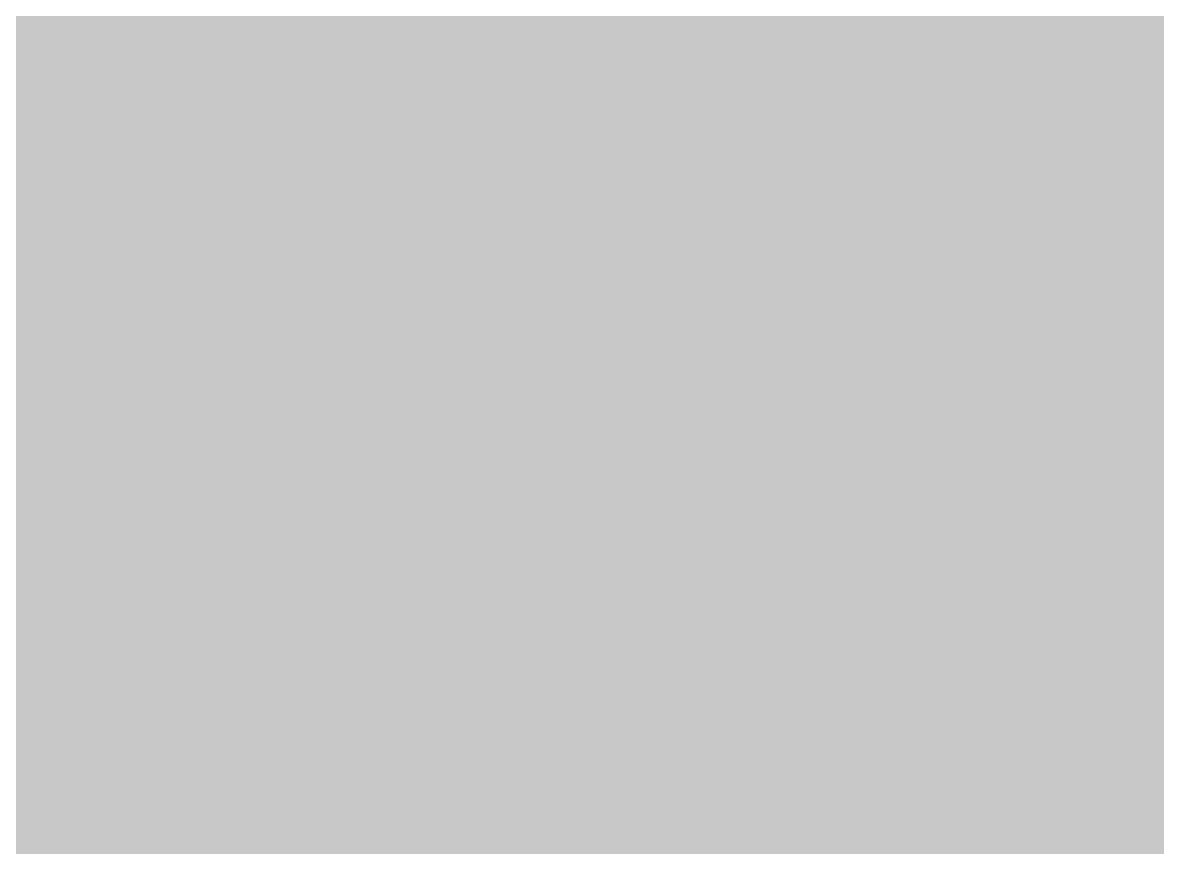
# Model space of a CAD drawing. Extents: x -5 to 208, y -5 to 206.
# Drawn here: x 128.13 to 140.7, y 169.81 to 178.94 of the extents above; entities that cross this region are included whole.
import ezdxf

# ---------------------------------------------------------------- set-up
doc = ezdxf.new("R2010")
doc.units = 0
doc.header["$MEASUREMENT"] = 0
doc.layers.get('0').update_dxf_attribs({"linetype": 'CONTINUOUS'})
for name, color, linetype in [('22-301-0_BOT', 7, 'CONTINUOUS'), ('22-301-0_DRD', 7, 'CONTINUOUS'), ('22-301-0_IN1', 1, 'CONTINUOUS'), ('22-301-0_IN2', 4, 'CONTINUOUS'), ('22-301-0_SMT', 5, 'CONTINUOUS'), ('22-301-0_SPT', 10, 'CONTINUOUS'), ('22-301-0_SST', 14, 'CONTINUOUS'), ('22-301-0_TOP', 9, 'CONTINUOUS'), ('THRUHOLE_TAP', 13, 'CONTINUOUS')]:
    doc.layers.add(name, color=color, linetype=linetype)

# ---------------------------------------------------------------- blocks, each defined once
blk = doc.blocks.new('ROUND_66')
at = {"const_width": 0.35052}
blk.add_lwpolyline([(-0.17526, 0, 1), (0.17526, 0, 1)], format="xyb", close=True, dxfattribs=at)
blk = doc.blocks.new('ROUND_68')
at = {"const_width": 0.35052}
blk.add_lwpolyline([(-0.17526, 0, 1), (0.17526, 0, 1)], format="xyb", close=True, dxfattribs=at)
blk = doc.blocks.new('RECTANGLE_6')
blk.add_solid([(0.4826, 0.4064), (0.4826, -0.4064), (-0.4826, 0.4064), (-0.4826, -0.4064)])
blk = doc.blocks.new('OBLONG_49')
at = {"const_width": 0.65024}
blk.add_lwpolyline([(0, 0.50038), (0, -0.50038)], dxfattribs=at)
at = {"const_width": 0.32512}
for points in [[(-0.16256, 0.50038, 1), (0.16256, 0.50038, 1)], [(-0.16256, -0.50038, 1), (0.16256, -0.50038, 1)]]:
    blk.add_lwpolyline(points, format="xyb", close=True, dxfattribs=at)
blk = doc.blocks.new('ROUND_73')
at = {"const_width": 0.10033}
blk.add_lwpolyline([(-0.050164, 0, 1), (0.050164, 0, 1)], format="xyb", close=True, dxfattribs=at)

msp = doc.modelspace()

# ---------------------------------------------------------------- linework, layer by layer
at = {"layer": '22-301-0_BOT', "const_width": 0.254}
for points in [[(128.1684, 203.073), (128.1684, 166.37)], [(128.397, 203.073), (128.397, 166.37)], [(128.6256, 203.073), (128.6256, 166.37)], [(128.8542, 203.073), (128.8542, 166.37)], [(129.0828, 203.073), (129.0828, 166.37)], [(129.3114, 203.073), (129.3114, 166.37)], [(129.54, 203.073), (129.54, 168.0083)], [(129.7686, 203.073), (129.7686, 168.31056)], [(129.9972, 203.073), (129.9972, 168.42232)], [(130.2258, 203.073), (130.2258, 168.44518)], [(130.4544, 203.073), (130.4544, 168.38676)], [(130.683, 203.073), (130.683, 168.21912)], [(130.9116, 203.073), (130.9116, 166.37)], [(131.1402, 203.073), (131.1402, 166.37)], [(131.3688, 203.073), (131.3688, 166.37)], [(135.4836, 200.3806), (135.4836, 166.37)], [(137.541, 200.42632), (137.541, 166.37)], [(131.5974, 200.33234), (131.5974, 166.37)], [(133.4262, 200.2917), (133.4262, 166.37)], [(133.6548, 200.25106), (133.6548, 166.37)], [(139.5984, 200.32726), (139.5984, 166.37)], [(135.7122, 200.18248), (135.7122, 166.37)], [(137.3124, 200.15454), (137.3124, 166.37)], [(137.7696, 200.12406), (137.7696, 166.37)], [(139.3698, 200.22058), (139.3698, 166.37)], [(131.826, 200.0758), (131.826, 166.37)], [(133.1976, 200.05294), (133.1976, 166.37)], [(133.8834, 200.03008), (133.8834, 166.37)], [(135.255, 200.1012), (135.255, 166.37)], [(139.1412, 200.01484), (139.1412, 166.37)], [(139.827, 200.07326), (139.827, 166.37)], [(132.0546, 199.93102), (132.0546, 166.37)], [(132.969, 199.91832), (132.969, 166.37)], [(134.112, 199.90562), (134.112, 166.37)], [(135.0264, 199.94626), (135.0264, 166.37)], [(135.9408, 199.99198), (135.9408, 166.37)], [(136.1694, 199.8853), (136.1694, 166.37)], [(136.8552, 199.87514), (136.8552, 166.37)], [(137.0838, 199.97674), (137.0838, 166.37)], [(137.9982, 199.95896), (137.9982, 166.37)], [(138.9126, 199.89546), (138.9126, 166.37)], [(140.0556, 199.93102), (140.0556, 166.37)], [(132.2832, 199.85228), (132.2832, 166.37)], [(132.5118, 199.82688), (132.5118, 166.37)], [(132.7404, 199.8472), (132.7404, 166.37)], [(134.3406, 199.84212), (134.3406, 166.37)], [(134.5692, 199.82688), (134.5692, 166.37)], [(134.7978, 199.8599), (134.7978, 166.37)], [(136.398, 199.83196), (136.398, 166.37)], [(136.6266, 199.82942), (136.6266, 166.37)], [(138.2268, 199.86752), (138.2268, 166.37)], [(138.4554, 199.82688), (138.4554, 166.37)], [(138.684, 199.83704), (138.684, 166.37)], [(140.2842, 199.85228), (140.2842, 166.37)], [(140.5128, 199.82688), (140.5128, 168.62298)], [(140.7414, 199.8472), (140.7414, 168.85412)], [(180.55082, 178.943), (118.9482, 178.943)], [(180.31968, 178.7144), (118.9482, 178.7144)], [(180.23078, 178.4858), (118.9482, 178.4858)], [(180.2257, 178.2572), (118.9482, 178.2572)], [(180.30444, 178.0286), (118.9482, 178.0286)], [(180.51018, 177.8), (118.9482, 177.8)], [(187.5028, 177.5714), (118.9482, 177.5714)], [(187.5028, 177.3428), (118.9482, 177.3428)], [(187.5028, 177.1142), (118.9482, 177.1142)], [(187.5028, 176.8856), (118.9482, 176.8856)], [(187.5028, 176.657), (118.9482, 176.657)], [(187.28436, 176.4284), (118.9482, 176.4284)], [(187.09894, 176.1998), (118.9482, 176.1998)], [(187.03036, 175.9712), (118.9482, 175.9712)], [(187.04306, 175.7426), (118.9482, 175.7426)], [(187.14212, 175.514), (118.9482, 175.514)], [(187.2488, 175.2854), (118.9482, 175.2854)], [(187.2488, 175.0568), (118.9482, 175.0568)], [(187.2488, 174.8282), (118.9482, 174.8282)], [(187.2488, 174.5996), (118.9482, 174.5996)], [(187.2488, 174.371), (118.9482, 174.371)], [(187.2488, 174.1424), (118.9482, 174.1424)], [(187.2488, 173.9138), (118.9482, 173.9138)], [(187.2488, 173.6852), (118.9482, 173.6852)], [(187.2488, 173.4566), (120.23852, 173.4566)], [(187.2488, 173.228), (120.39092, 173.228)], [(187.2488, 172.9994), (120.43918, 172.9994)], [(187.2488, 172.7708), (120.4087, 172.7708)], [(187.2488, 172.5422), (120.28678, 172.5422)], [(187.2488, 172.3136), (119.9642, 172.3136)], [(187.2488, 172.085), (119.9642, 172.085)], [(187.2488, 171.8564), (119.9642, 171.8564)], [(183.12638, 171.6278), (119.9642, 171.6278)], [(182.92064, 171.3992), (119.9642, 171.3992)], [(182.8419, 171.1706), (119.9642, 171.1706)], [(182.84698, 170.942), (119.9642, 170.942)], [(173.73346, 170.7134), (119.9642, 170.7134)], [(173.50486, 170.4848), (119.9642, 170.4848)], [(173.27626, 170.2562), (119.9642, 170.2562)], [(173.0883, 170.0276), (119.9642, 170.0276)], [(173.00194, 169.799), (121.35612, 169.799)]]:
    msp.add_lwpolyline(points, dxfattribs=at)
at = {"layer": '22-301-0_DRD', "const_width": 0.254}
for points in [[(128.651, 172.085), (128.27, 171.704)], [(128.651, 172.085), (128.27, 171.704)], [(129.159, 172.085), (128.651, 172.085)], [(129.159, 172.085), (128.651, 172.085)], [(129.54, 171.704), (129.159, 172.085)], [(129.54, 171.704), (129.159, 172.085)], [(134.366, 171.958), (133.985, 171.577)], [(134.366, 171.958), (133.985, 171.577)], [(134.874, 171.958), (134.366, 171.958)], [(134.874, 171.958), (134.366, 171.958)], [(135.255, 171.577), (134.874, 171.958)], [(135.255, 171.577), (134.874, 171.958)], [(139.446, 171.958), (139.065, 171.577)], [(139.446, 171.958), (139.065, 171.577)], [(139.446, 171.958), (139.065, 171.577)], [(139.954, 171.958), (139.446, 171.958)], [(139.954, 171.958), (139.446, 171.958)], [(139.954, 171.958), (139.446, 171.958)], [(140.335, 171.577), (139.954, 171.958)], [(140.335, 171.577), (139.954, 171.958)], [(140.335, 171.577), (139.954, 171.958)], [(128.27, 171.704), (128.27, 171.196)], [(128.27, 171.704), (128.27, 171.196)], [(129.54, 171.196), (129.54, 171.704)], [(129.54, 171.196), (129.54, 171.704)], [(133.985, 171.577), (133.985, 171.069)], [(133.985, 171.577), (133.985, 171.069)], [(135.255, 171.069), (135.255, 171.577)], [(135.255, 171.069), (135.255, 171.577)], [(139.065, 171.577), (139.065, 171.069)], [(139.065, 171.577), (139.065, 171.069)], [(139.065, 171.577), (139.065, 171.069)], [(140.335, 171.069), (140.335, 171.577)], [(140.335, 171.069), (140.335, 171.577)], [(140.335, 171.069), (140.335, 171.577)], [(128.27, 171.196), (128.651, 170.815)], [(128.27, 171.196), (128.651, 170.815)], [(129.159, 170.815), (129.54, 171.196)], [(129.159, 170.815), (129.54, 171.196)], [(133.985, 171.069), (134.366, 170.688)], [(133.985, 171.069), (134.366, 170.688)], [(134.874, 170.688), (135.255, 171.069)], [(134.874, 170.688), (135.255, 171.069)], [(139.065, 171.069), (139.446, 170.688)], [(139.065, 171.069), (139.446, 170.688)], [(139.065, 171.069), (139.446, 170.688)], [(139.954, 170.688), (140.335, 171.069)], [(139.954, 170.688), (140.335, 171.069)], [(139.954, 170.688), (140.335, 171.069)], [(128.651, 170.815), (129.159, 170.815)], [(128.651, 170.815), (129.159, 170.815)], [(134.366, 170.688), (134.874, 170.688)], [(134.366, 170.688), (134.874, 170.688)], [(139.446, 170.688), (139.954, 170.688)], [(139.446, 170.688), (139.954, 170.688)], [(139.446, 170.688), (139.954, 170.688)]]:
    msp.add_lwpolyline(points, dxfattribs=at)
at = {"layer": '22-301-0_IN1', "const_width": 0.254}
for points in [[(128.2192, 203.327), (128.2192, 167.259)], [(128.4478, 203.327), (128.4478, 167.259)], [(128.6764, 203.327), (128.6764, 167.259)], [(128.905, 203.327), (128.905, 167.259)], [(129.1336, 203.327), (129.1336, 167.259)], [(129.3622, 203.327), (129.3622, 167.259)], [(129.5908, 203.327), (129.5908, 168.11498)], [(129.8194, 203.327), (129.8194, 168.34612)], [(130.048, 203.327), (130.048, 168.43502)], [(130.2766, 203.327), (130.2766, 168.43756)], [(130.5052, 203.327), (130.5052, 168.36136)], [(130.7338, 203.327), (130.7338, 168.15308)], [(130.9624, 203.327), (130.9624, 167.259)], [(131.191, 203.327), (131.191, 167.259)], [(131.4196, 203.327), (131.4196, 167.259)], [(135.5344, 200.44156), (135.5344, 167.259)], [(131.6482, 200.25868), (131.6482, 167.259)], [(133.477, 200.37044), (133.477, 167.259)], [(137.5918, 200.33742), (137.5918, 167.259)], [(139.4206, 200.28662), (139.4206, 167.259)], [(139.6492, 200.25614), (139.6492, 167.259)], [(133.7056, 200.1901), (133.7056, 167.259)], [(135.3058, 200.14946), (135.3058, 167.259)], [(135.763, 200.13168), (135.763, 167.259)], [(137.3632, 200.21042), (137.3632, 167.259)], [(131.8768, 200.03516), (131.8768, 167.259)], [(133.2484, 200.09612), (133.2484, 167.259)], [(133.9342, 199.99706), (133.9342, 167.259)], [(137.1346, 200.00976), (137.1346, 167.259)], [(137.8204, 200.07834), (137.8204, 167.259)], [(139.192, 200.0504), (139.192, 167.259)], [(139.8778, 200.03516), (139.8778, 167.259)], [(132.1054, 199.90816), (132.1054, 167.259)], [(133.0198, 199.94372), (133.0198, 167.259)], [(134.1628, 199.88784), (134.1628, 167.259)], [(134.8486, 199.87514), (134.8486, 167.259)], [(135.0772, 199.9742), (135.0772, 167.259)], [(135.9916, 199.96404), (135.9916, 167.259)], [(136.906, 199.89292), (136.906, 167.259)], [(138.049, 199.93356), (138.049, 167.259)], [(138.9634, 199.91578), (138.9634, 167.259)], [(140.1064, 199.90816), (140.1064, 167.259)], [(132.334, 199.84212), (132.334, 167.259)], [(132.5626, 199.82688), (132.5626, 167.259)], [(132.7912, 199.85736), (132.7912, 167.259)], [(134.3914, 199.8345), (134.3914, 167.259)], [(134.62, 199.82942), (134.62, 167.259)], [(136.2202, 199.86752), (136.2202, 167.259)], [(136.4488, 199.82942), (136.4488, 167.259)], [(136.6774, 199.83704), (136.6774, 167.259)], [(138.2776, 199.85228), (138.2776, 167.259)], [(138.5062, 199.82688), (138.5062, 167.259)], [(138.7348, 199.84466), (138.7348, 167.259)], [(140.335, 199.84212), (140.335, 167.259)], [(140.5636, 199.82688), (140.5636, 168.69664)], [(140.7922, 199.8599), (140.7922, 168.88206)], [(180.47716, 178.8922), (107.66806, 178.8922)], [(180.29174, 178.6636), (107.48264, 178.6636)], [(180.22316, 178.435), (111.06912, 178.435)], [(180.23586, 178.2064), (111.23676, 178.2064)], [(180.33492, 177.9778), (111.29518, 177.9778)], [(180.59654, 177.7492), (111.27232, 177.7492)], [(189.20206, 177.5206), (111.16056, 177.5206)], [(189.30112, 177.292), (110.8583, 177.292)], [(189.56274, 177.0634), (97.31502, 177.0634)], [(199.644, 176.8348), (97.68078, 176.8348)], [(199.644, 176.6062), (97.8027, 176.6062)], [(187.22594, 176.3776), (97.83318, 176.3776)], [(187.07608, 176.149), (97.78492, 176.149)], [(187.02528, 175.9204), (97.63252, 175.9204)], [(187.05576, 175.6918), (67.691, 175.6918)], [(187.18022, 175.4632), (67.691, 175.4632)], [(187.54344, 175.2346), (67.691, 175.2346)], [(199.644, 175.006), (67.691, 175.006)], [(199.644, 174.7774), (80.40624, 174.7774)], [(199.644, 174.5488), (80.59166, 174.5488)], [(199.644, 174.3202), (80.66024, 174.3202)], [(199.644, 174.0916), (80.64754, 174.0916)], [(199.644, 173.863), (80.54848, 173.863)], [(199.644, 173.6344), (119.92102, 173.6344)], [(199.644, 173.4058), (120.28678, 173.4058)], [(199.644, 173.1772), (120.4087, 173.1772)], [(199.644, 172.9486), (120.43918, 172.9486)], [(199.644, 172.72), (120.39092, 172.72)], [(199.644, 172.4914), (120.23852, 172.4914)], [(199.644, 172.2628), (112.03432, 172.2628)], [(199.644, 172.0342), (112.05718, 172.0342)], [(199.644, 171.8056), (111.99876, 171.8056)], [(183.06288, 171.577), (111.83112, 171.577)], [(182.89524, 171.3484), (109.25556, 171.3484)], [(182.83682, 171.1198), (109.17936, 171.1198)], [(182.85714, 170.8912), (108.97108, 170.8912)], [(182.9689, 170.6626), (92.49918, 170.6626)], [(183.27116, 170.434), (117.03812, 170.434)], [(173.31182, 170.2054), (117.20576, 170.2054)], [(173.08068, 169.9768), (117.26418, 169.9768)], [(172.99178, 169.7482), (121.40692, 169.7482)]]:
    msp.add_lwpolyline(points, dxfattribs=at)
at = {"layer": '22-301-0_IN2', "const_width": 0.254}
for points in [[(146.812, 178.7398), (108.077, 178.7398)], [(128.2192, 178.7398), (128.2192, 178.3842)], [(128.4478, 178.7398), (128.4478, 178.3842)], [(128.6764, 178.7398), (128.6764, 178.3842)], [(128.905, 178.7398), (128.905, 178.3842)], [(129.1336, 178.7398), (129.1336, 178.3842)], [(129.3622, 178.7398), (129.3622, 178.3842)], [(129.5908, 178.7398), (129.5908, 178.3842)], [(129.8194, 178.7398), (129.8194, 178.3842)], [(130.048, 178.7398), (130.048, 178.3842)], [(130.2766, 178.7398), (130.2766, 178.3842)], [(130.5052, 178.7398), (130.5052, 178.3842)], [(130.7338, 178.7398), (130.7338, 178.3842)], [(130.9624, 178.7398), (130.9624, 178.3842)], [(131.191, 178.7398), (131.191, 178.3842)], [(131.4196, 178.7398), (131.4196, 178.3842)], [(131.6482, 178.7398), (131.6482, 178.3842)], [(131.8768, 178.7398), (131.8768, 178.3842)], [(132.1054, 178.7398), (132.1054, 178.3842)], [(132.334, 178.7398), (132.334, 178.3842)], [(132.5626, 178.7398), (132.5626, 178.3842)], [(132.7912, 178.7398), (132.7912, 178.3842)], [(133.0198, 178.7398), (133.0198, 178.3842)], [(133.2484, 178.7398), (133.2484, 178.3842)], [(133.477, 178.7398), (133.477, 178.3842)], [(133.7056, 178.7398), (133.7056, 178.3842)], [(133.9342, 178.7398), (133.9342, 178.3842)], [(134.1628, 178.7398), (134.1628, 178.3842)], [(134.3914, 178.7398), (134.3914, 178.3842)], [(134.62, 178.7398), (134.62, 178.3842)], [(134.8486, 178.7398), (134.8486, 178.3842)], [(135.0772, 178.7398), (135.0772, 178.3842)], [(135.3058, 178.7398), (135.3058, 178.3842)], [(135.5344, 178.7398), (135.5344, 178.3842)], [(135.763, 178.7398), (135.763, 178.3842)], [(135.9916, 178.7398), (135.9916, 178.3842)], [(136.2202, 178.7398), (136.2202, 178.3842)], [(136.4488, 178.7398), (136.4488, 178.3842)], [(136.6774, 178.7398), (136.6774, 178.3842)], [(136.906, 178.7398), (136.906, 178.3842)], [(137.1346, 178.7398), (137.1346, 178.3842)], [(137.3632, 178.7398), (137.3632, 178.3842)], [(137.5918, 178.7398), (137.5918, 178.3842)], [(137.8204, 178.7398), (137.8204, 178.3842)], [(138.049, 178.7398), (138.049, 178.3842)], [(138.2776, 178.7398), (138.2776, 178.3842)], [(138.5062, 178.7398), (138.5062, 178.3842)], [(138.7348, 178.7398), (138.7348, 178.3842)], [(138.9634, 178.7398), (138.9634, 178.3842)], [(139.192, 178.7398), (139.192, 178.3842)], [(139.4206, 178.7398), (139.4206, 178.3842)], [(139.6492, 178.7398), (139.6492, 178.3842)], [(139.8778, 178.7398), (139.8778, 178.3842)], [(140.1064, 178.7398), (140.1064, 178.3842)], [(140.335, 178.7398), (140.335, 178.3842)], [(140.5636, 178.7398), (140.5636, 178.3842)], [(140.7922, 178.7398), (140.7922, 178.3842)], [(180.25872, 178.5874), (110.77702, 178.5874)], [(147.955, 178.3842), (111.11992, 178.3842)], [(189.865, 177.673), (148.209, 177.673), (147.955, 177.927), (110.617, 177.927)], [(147.7899, 177.4444), (111.09452, 177.4444)], [(147.7645, 177.4698), (111.11992, 177.4698)], [(128.2192, 177.4698), (128.2192, 176.8602)], [(128.4478, 177.4698), (128.4478, 176.8602)], [(128.6764, 177.4698), (128.6764, 176.8602)], [(128.905, 177.4698), (128.905, 176.8602)], [(129.1336, 177.4698), (129.1336, 176.8602)], [(129.3622, 177.4698), (129.3622, 176.8602)], [(129.5908, 177.4698), (129.5908, 176.8602)], [(129.8194, 177.4698), (129.8194, 176.8602)], [(130.048, 177.4698), (130.048, 176.8602)], [(130.2766, 177.4698), (130.2766, 176.8602)], [(130.5052, 177.4698), (130.5052, 176.8602)], [(130.7338, 177.4698), (130.7338, 176.8602)], [(130.9624, 177.4698), (130.9624, 176.8602)], [(131.191, 177.4698), (131.191, 176.8602)], [(131.4196, 177.4698), (131.4196, 176.8602)], [(131.6482, 177.4698), (131.6482, 176.8602)], [(131.8768, 177.4698), (131.8768, 176.8602)], [(132.1054, 177.4698), (132.1054, 176.8602)], [(132.334, 177.4698), (132.334, 176.8602)], [(132.5626, 177.4698), (132.5626, 176.8602)], [(132.7912, 177.4698), (132.7912, 176.8602)], [(133.0198, 177.4698), (133.0198, 176.8602)], [(133.2484, 177.4698), (133.2484, 176.8602)], [(133.477, 177.4698), (133.477, 176.8602)], [(133.7056, 177.4698), (133.7056, 176.8602)], [(133.9342, 177.4698), (133.9342, 176.8602)], [(134.1628, 177.4698), (134.1628, 176.8602)], [(134.3914, 177.4698), (134.3914, 176.8602)], [(134.62, 177.4698), (134.62, 176.8602)], [(134.8486, 177.4698), (134.8486, 176.8602)], [(135.0772, 177.4698), (135.0772, 176.8602)], [(135.3058, 177.4698), (135.3058, 176.8602)], [(135.5344, 177.4698), (135.5344, 176.8602)], [(135.763, 177.4698), (135.763, 176.8602)], [(135.9916, 177.4698), (135.9916, 176.8602)], [(136.2202, 177.4698), (136.2202, 176.8602)], [(136.4488, 177.4698), (136.4488, 176.8602)], [(136.6774, 177.4698), (136.6774, 176.8602)], [(136.906, 177.4698), (136.906, 176.8602)], [(137.1346, 177.4698), (137.1346, 176.8602)], [(137.3632, 177.4698), (137.3632, 176.8602)], [(137.5918, 177.4698), (137.5918, 176.8602)], [(137.8204, 177.4698), (137.8204, 176.8602)], [(138.049, 177.4698), (138.049, 176.8602)], [(138.2776, 177.4698), (138.2776, 176.8602)], [(138.5062, 177.4698), (138.5062, 176.8602)], [(138.7348, 177.4698), (138.7348, 176.8602)], [(138.9634, 177.4698), (138.9634, 176.8602)], [(139.192, 177.4698), (139.192, 176.8602)], [(139.4206, 177.4698), (139.4206, 176.8602)], [(139.6492, 177.4698), (139.6492, 176.8602)], [(139.8778, 177.4698), (139.8778, 176.8602)], [(140.1064, 177.4698), (140.1064, 176.8602)], [(140.335, 177.4698), (140.335, 176.8602)], [(140.5636, 177.4698), (140.5636, 176.8602)], [(140.7922, 177.4698), (140.7922, 176.8602)], [(148.209, 177.2158), (67.691, 177.2158)], [(199.644, 176.9872), (97.50298, 176.9872)], [(147.32, 176.8602), (97.65792, 176.8602)], [(97.155, 176.403), (147.32, 176.403), (147.828, 175.895), (187.706, 175.895)], [(147.1295, 175.9458), (97.65792, 175.9458)], [(128.2192, 175.9458), (128.2192, 172.6692)], [(128.4478, 175.9458), (128.4478, 172.6692)], [(128.6764, 175.9458), (128.6764, 172.6692)], [(128.905, 175.9458), (128.905, 172.6692)], [(129.1336, 175.9458), (129.1336, 172.6692)], [(129.3622, 175.9458), (129.3622, 172.6692)], [(129.5908, 175.9458), (129.5908, 172.6692)], [(129.8194, 175.9458), (129.8194, 172.6692)], [(130.048, 175.9458), (130.048, 172.6692)], [(130.2766, 175.9458), (130.2766, 172.6692)], [(130.5052, 175.9458), (130.5052, 172.6692)], [(130.7338, 175.9458), (130.7338, 172.6692)], [(130.9624, 175.9458), (130.9624, 172.6692)], [(131.191, 175.9458), (131.191, 172.6692)], [(131.4196, 175.9458), (131.4196, 172.6692)], [(131.6482, 175.9458), (131.6482, 172.6692)], [(131.8768, 175.9458), (131.8768, 172.6692)], [(132.1054, 175.9458), (132.1054, 172.6692)], [(132.334, 175.9458), (132.334, 172.6692)], [(132.5626, 175.9458), (132.5626, 172.6692)], [(132.7912, 175.9458), (132.7912, 172.6692)], [(133.0198, 175.9458), (133.0198, 172.6692)], [(133.2484, 175.9458), (133.2484, 172.6692)], [(133.477, 175.9458), (133.477, 172.6692)], [(133.7056, 175.9458), (133.7056, 172.6692)], [(133.9342, 175.9458), (133.9342, 172.6692)], [(134.1628, 175.9458), (134.1628, 172.6692)], [(134.3914, 175.9458), (134.3914, 172.6692)], [(134.62, 175.9458), (134.62, 172.6692)], [(134.8486, 175.9458), (134.8486, 172.6692)], [(135.0772, 175.9458), (135.0772, 172.6692)], [(135.3058, 175.9458), (135.3058, 172.6692)], [(135.5344, 175.9458), (135.5344, 172.6692)], [(135.763, 175.9458), (135.763, 172.6692)], [(135.9916, 175.9458), (135.9916, 172.6692)], [(136.2202, 175.9458), (136.2202, 172.6692)], [(136.4488, 175.9458), (136.4488, 172.6692)], [(136.6774, 175.9458), (136.6774, 172.6692)], [(136.906, 175.9458), (136.906, 172.6692)], [(137.1346, 175.9458), (137.1346, 172.6692)], [(137.3632, 175.9458), (137.3632, 172.6692)], [(137.5918, 175.9458), (137.5918, 172.6692)], [(137.8204, 175.9458), (137.8204, 172.6692)], [(138.049, 175.9458), (138.049, 172.6692)], [(138.2776, 175.9458), (138.2776, 172.6692)], [(138.5062, 175.9458), (138.5062, 172.6692)], [(138.7348, 175.9458), (138.7348, 172.6692)], [(138.9634, 175.9458), (138.9634, 172.6692)], [(139.192, 175.9458), (139.192, 172.6692)], [(139.4206, 175.9458), (139.4206, 172.6692)], [(139.6492, 175.9458), (139.6492, 172.6692)], [(139.8778, 175.9458), (139.8778, 172.6692)], [(140.1064, 175.9458), (140.1064, 172.6692)], [(140.335, 175.9458), (140.335, 172.6692)], [(140.5636, 175.9458), (140.5636, 172.6692)], [(140.7922, 175.9458), (140.7922, 172.6692)], [(147.2311, 175.8442), (97.54108, 175.8442)], [(147.4597, 175.6156), (67.691, 175.6156)], [(187.25388, 175.387), (67.691, 175.387)], [(199.644, 175.1584), (67.691, 175.1584)], [(199.644, 174.9298), (67.691, 174.9298)], [(199.644, 174.7012), (80.48752, 174.7012)], [(199.644, 174.4726), (80.62468, 174.4726)], [(199.644, 174.244), (80.66532, 174.244)], [(199.644, 174.0154), (80.62468, 174.0154)], [(199.644, 173.7868), (80.48752, 173.7868)], [(199.644, 173.5582), (120.10898, 173.5582)], [(199.644, 173.3296), (120.34012, 173.3296)], [(199.644, 173.101), (120.42902, 173.101)], [(199.644, 172.8724), (120.43156, 172.8724)], [(182.499, 172.6692), (120.36806, 172.6692)], [(183.515, 171.069), (183.515, 171.196), (182.499, 172.212), (111.252, 172.212), (111.379, 172.085)], [(182.3339, 171.7294), (111.95812, 171.7294)], [(182.3085, 171.7548), (111.97336, 171.7548)], [(128.2192, 171.7548), (128.2192, 170.7642)], [(128.4478, 171.7548), (128.4478, 170.7642)], [(128.6764, 171.7548), (128.6764, 170.7642)], [(128.905, 171.7548), (128.905, 170.7642)], [(129.1336, 171.7548), (129.1336, 170.7642)], [(129.3622, 171.7548), (129.3622, 170.7642)], [(129.5908, 171.7548), (129.5908, 170.7642)], [(129.8194, 171.7548), (129.8194, 170.7642)], [(130.048, 171.7548), (130.048, 170.7642)], [(130.2766, 171.7548), (130.2766, 170.7642)], [(130.5052, 171.7548), (130.5052, 170.7642)], [(130.7338, 171.7548), (130.7338, 170.7642)], [(130.9624, 171.7548), (130.9624, 170.7642)], [(131.191, 171.7548), (131.191, 170.7642)], [(131.4196, 171.7548), (131.4196, 170.7642)], [(131.6482, 171.7548), (131.6482, 170.7642)], [(131.8768, 171.7548), (131.8768, 170.7642)], [(132.1054, 171.7548), (132.1054, 170.7642)], [(132.334, 171.7548), (132.334, 170.7642)], [(132.5626, 171.7548), (132.5626, 170.7642)], [(132.7912, 171.7548), (132.7912, 170.7642)], [(133.0198, 171.7548), (133.0198, 170.7642)], [(133.2484, 171.7548), (133.2484, 170.7642)], [(133.477, 171.7548), (133.477, 170.7642)], [(133.7056, 171.7548), (133.7056, 170.7642)], [(133.9342, 171.7548), (133.9342, 170.7642)], [(134.1628, 171.7548), (134.1628, 170.7642)], [(134.3914, 171.7548), (134.3914, 170.7642)], [(134.62, 171.7548), (134.62, 170.7642)], [(134.8486, 171.7548), (134.8486, 170.7642)], [(135.0772, 171.7548), (135.0772, 170.7642)], [(135.3058, 171.7548), (135.3058, 170.7642)], [(135.5344, 171.7548), (135.5344, 170.7642)], [(135.763, 171.7548), (135.763, 170.7642)], [(135.9916, 171.7548), (135.9916, 170.7642)], [(136.2202, 171.7548), (136.2202, 170.7642)], [(136.4488, 171.7548), (136.4488, 170.7642)], [(136.6774, 171.7548), (136.6774, 170.7642)], [(136.906, 171.7548), (136.906, 170.7642)], [(137.1346, 171.7548), (137.1346, 170.7642)], [(137.3632, 171.7548), (137.3632, 170.7642)], [(137.5918, 171.7548), (137.5918, 170.7642)], [(137.8204, 171.7548), (137.8204, 170.7642)], [(138.049, 171.7548), (138.049, 170.7642)], [(138.2776, 171.7548), (138.2776, 170.7642)], [(138.5062, 171.7548), (138.5062, 170.7642)], [(138.7348, 171.7548), (138.7348, 170.7642)], [(138.9634, 171.7548), (138.9634, 170.7642)], [(139.192, 171.7548), (139.192, 170.7642)], [(139.4206, 171.7548), (139.4206, 170.7642)], [(139.6492, 171.7548), (139.6492, 170.7642)], [(139.8778, 171.7548), (139.8778, 170.7642)], [(140.1064, 171.7548), (140.1064, 170.7642)], [(140.335, 171.7548), (140.335, 170.7642)], [(140.5636, 171.7548), (140.5636, 170.7642)], [(140.7922, 171.7548), (140.7922, 170.7642)], [(182.5625, 171.5008), (111.72698, 171.5008)], [(182.7911, 171.2722), (109.24032, 171.2722)], [(182.83428, 171.0436), (121.95302, 171.0436)], [(182.88508, 170.815), (122.18416, 170.815)], [(182.90794, 170.7642), (122.23496, 170.7642)], [(91.821, 170.688), (121.666, 170.688), (122.047, 170.307), (188.595, 170.307)]]:
    msp.add_lwpolyline(points, dxfattribs=at)
at = {"layer": '22-301-0_SST', "const_width": 0.1524}
for points in [[(138.2395, 177.3555), (138.2395, 174.4345), (139.8778, 174.4345), (139.8778, 177.3555), (138.2395, 177.3555)], [(138.62558, 173.69536), (138.4554, 173.75632), (138.4554, 174.11192), (138.62558, 174.17034), (139.30376, 174.17034), (139.4714, 174.11192), (139.4714, 173.75632), (139.30376, 173.69536)], [(134.42442, 173.81728), (134.42442, 173.46168), (134.59206, 173.3423), (134.76224, 173.3423), (134.93242, 173.46168), (134.93242, 173.81728), (133.91642, 173.81728)], [(128.83642, 173.56328), (128.83642, 173.20768), (129.00406, 173.0883), (129.17424, 173.0883), (129.34442, 173.20768), (129.34442, 173.56328), (128.32842, 173.56328)], [(134.42442, 173.5201), (133.91642, 173.3423)], [(138.4554, 172.85716), (138.4554, 173.33214), (139.13358, 172.85716), (139.30376, 172.85716), (139.4714, 172.91812), (139.4714, 173.27372), (139.30376, 173.33214)], [(128.83642, 173.2661), (128.32842, 173.0883)], [(133.91642, 172.8597), (134.93242, 172.5041), (134.93242, 172.97908)], [(128.32842, 172.6057), (129.34442, 172.2501), (129.34442, 172.72508)], [(138.4554, 172.31614), (138.62558, 172.43552), (138.79576, 172.49394), (139.13358, 172.49394), (139.30376, 172.43552), (139.4714, 172.31614), (139.4714, 172.19676), (139.30376, 172.07992), (139.13358, 172.01896), (138.79576, 172.01896), (138.62558, 172.07992), (138.4554, 172.19676), (138.4554, 172.31614)], [(133.91642, 171.6659), (133.91642, 172.14088), (134.59206, 171.6659), (134.76224, 171.6659), (134.93242, 171.72686), (134.93242, 172.08246), (134.76224, 172.14088)], [(128.66624, 171.4119), (128.66624, 171.88688), (129.34442, 171.65066), (129.34442, 171.53128), (128.32842, 171.53128)], [(129.7305, 168.0845), (129.7305, 171.0055), (128.0922, 171.0055), (128.0922, 168.0845), (129.7305, 168.0845)], [(135.4455, 168.0845), (135.4455, 171.0055), (133.8072, 171.0055), (133.8072, 168.0845), (135.4455, 168.0845)], [(138.8745, 171.0055), (138.8745, 168.0845), (140.5128, 168.0845), (140.5128, 171.0055), (138.8745, 171.0055)], [(137.9474, 170.48734), (137.9474, 170.13174), (138.11758, 170.01236), (138.28776, 170.01236), (138.4554, 170.13174), (138.4554, 170.48734), (137.4394, 170.48734)], [(137.9474, 170.19016), (137.4394, 170.01236)], [(133.18744, 169.46626), (132.34162, 169.46626), (132.17144, 169.52722), (132.17144, 169.88282), (132.34162, 169.94124), (133.18744, 169.94124)]]:
    msp.add_lwpolyline(points, dxfattribs=at)
at = {"layer": '22-301-0_TOP'}
for points, const_width in [([(139.065, 178.435), (139.065, 180.594)], 0.635), ([(139.065, 180.594), (139.065, 178.435)], 0.635), ([(137.795, 178.435), (120.015, 178.435), (118.491, 179.959)], 0.254), ([(139.065, 179.7685), (139.065, 178.435)], 0.254), ([(139.065, 178.435), (139.065, 176.6062)], 0.635), ([(139.065, 175.1838), (139.4968, 175.1838), (140.335, 176.022), (140.335, 178.435)], 0.635), ([(136.97204, 177.8), (120.015, 177.8)], 0.254), ([(128.0414, 177.8), (128.0414, 174.8155)], 0.254), ([(128.27, 177.8), (128.27, 174.8155)], 0.254), ([(128.4986, 177.8), (128.4986, 174.8155)], 0.254), ([(128.7272, 177.8), (128.7272, 174.8155)], 0.254), ([(128.9558, 177.8), (128.9558, 174.8155)], 0.254), ([(129.1844, 177.8), (129.1844, 174.8155)], 0.254), ([(129.413, 177.8), (129.413, 174.8155)], 0.254), ([(129.6416, 177.8), (129.6416, 174.8155)], 0.254), ([(129.8702, 177.8), (129.8702, 174.8155)], 0.254), ([(130.0988, 177.8), (130.0988, 174.8155)], 0.254), ([(130.3274, 177.8), (130.3274, 174.8155)], 0.254), ([(130.556, 177.8), (130.556, 174.8155)], 0.254), ([(130.7846, 177.8), (130.7846, 174.8155)], 0.254), ([(131.0132, 177.8), (131.0132, 174.8155)], 0.254), ([(131.2418, 177.8), (131.2418, 174.8155)], 0.254), ([(131.4704, 177.8), (131.4704, 174.8155)], 0.254), ([(131.699, 177.8), (131.699, 174.8155)], 0.254), ([(131.9276, 177.8), (131.9276, 174.8155)], 0.254), ([(132.1562, 177.8), (132.1562, 174.8155)], 0.254), ([(132.3848, 177.8), (132.3848, 174.8155)], 0.254), ([(132.6134, 177.8), (132.6134, 174.8155)], 0.254), ([(132.842, 177.8), (132.842, 174.8155)], 0.254), ([(133.0706, 177.8), (133.0706, 174.8155)], 0.254), ([(133.2992, 177.8), (133.2992, 174.8155)], 0.254), ([(133.5278, 177.8), (133.5278, 174.8155)], 0.254), ([(133.7564, 177.8), (133.7564, 174.8155)], 0.254), ([(133.985, 177.8), (133.985, 174.8155)], 0.254), ([(134.2136, 177.8), (134.2136, 174.8155)], 0.254), ([(134.4422, 177.8), (134.4422, 174.8155)], 0.254), ([(134.6708, 177.8), (134.6708, 174.8155)], 0.254), ([(134.8994, 177.8), (134.8994, 174.8155)], 0.254), ([(135.128, 177.8), (135.128, 174.8155)], 0.254), ([(135.3566, 177.8), (135.3566, 174.8155)], 0.254), ([(135.5852, 177.8), (135.5852, 174.8155)], 0.254), ([(135.8138, 177.8), (135.8138, 174.8155)], 0.254), ([(136.0424, 177.8), (136.0424, 174.8155)], 0.254), ([(136.271, 177.8), (136.271, 174.8155)], 0.254), ([(136.4996, 177.8), (136.4996, 174.8155)], 0.254), ([(136.7282, 177.8), (136.7282, 174.8155)], 0.254), ([(136.9568, 177.8), (136.9568, 174.8155)], 0.254), ([(137.02284, 177.6222), (111.4171, 177.6222)], 0.254), ([(137.16254, 177.3936), (111.28756, 177.3936)], 0.254), ([(137.1854, 177.36566), (137.1854, 174.8155)], 0.254), ([(137.47496, 177.165), (111.0107, 177.165)], 0.254), ([(137.414, 177.19294), (137.414, 174.8155)], 0.254), ([(138.0744, 177.14976), (138.0744, 176.0982)], 0.254), ([(137.6426, 177.1142), (137.6426, 175.00346)], 0.254), ([(137.8712, 177.10404), (137.8712, 175.23206)], 0.254), ([(138.0744, 176.9364), (110.2106, 176.9364)], 0.254), ([(138.0744, 176.7078), (109.855, 176.7078)], 0.254), ([(138.0744, 176.6062), (139.065, 176.6062)], 0.254), ([(138.0744, 176.4792), (109.855, 176.4792)], 0.254), ([(138.0744, 176.2506), (109.855, 176.2506)], 0.254), ([(138.0744, 176.022), (110.02772, 176.022)], 0.254), ([(138.0744, 176.0982), (138.0744, 175.6918)], 0.254), ([(138.0744, 175.7934), (110.02772, 175.7934)], 0.254), ([(138.0744, 175.6918), (138.0744, 175.43526)], 0.254), ([(138.0744, 175.5648), (110.02772, 175.5648)], 0.254), ([(139.065, 175.1838), (138.9888, 175.1838), (137.795, 173.99), (119.507, 173.99), (119.126, 173.609), (104.013, 173.609), (103.124, 172.72), (95.631, 172.72)], 0.635), ([(138.0744, 175.43526), (137.4521, 174.8155)], 0.254), ([(137.9728, 175.3362), (110.02772, 175.3362)], 0.254), ([(137.7442, 175.1076), (110.02772, 175.1076)], 0.254), ([(143.51, 175.1838), (143.51, 175.133), (141.605, 173.228), (120.015, 173.228), (119.761, 172.974)], 0.254), ([(137.5156, 174.879), (110.02772, 174.879)], 0.254), ([(137.4521, 174.8155), (119.507, 174.8155)], 0.254), ([(134.62, 168.8338), (134.3152, 168.8338), (130.429, 172.72), (120.777, 172.72), (120.269, 172.212), (119.507, 172.212), (118.872, 172.847), (104.267, 172.847), (102.997, 171.577), (96.266, 171.577)], 0.254), ([(141.605, 172.593), (131.45262, 172.593)], 0.254), ([(131.45262, 172.593), (133.6294, 170.41622)], 0.254), ([(131.699, 172.593), (131.699, 172.34662)], 0.254), ([(131.9276, 172.593), (131.9276, 172.11802)], 0.254), ([(132.1562, 172.593), (132.1562, 171.88942)], 0.254), ([(132.3848, 172.593), (132.3848, 171.66082)], 0.254), ([(132.6134, 172.593), (132.6134, 171.43222)], 0.254), ([(132.842, 172.593), (132.842, 171.20362)], 0.254), ([(133.0706, 172.593), (133.0706, 170.97502)], 0.254), ([(133.2992, 172.593), (133.2992, 170.74642)], 0.254), ([(133.5278, 172.593), (133.5278, 170.51782)], 0.254), ([(133.7564, 172.593), (133.7564, 171.1706)], 0.254), ([(133.985, 172.593), (133.985, 171.1706)], 0.254), ([(134.2136, 172.593), (134.2136, 171.1706)], 0.254), ([(134.4422, 172.593), (134.4422, 171.1706)], 0.254), ([(134.6708, 172.593), (134.6708, 171.1706)], 0.254), ([(134.8994, 172.593), (134.8994, 171.1706)], 0.254), ([(135.128, 172.593), (135.128, 171.1706)], 0.254), ([(135.3566, 172.593), (135.3566, 171.1706)], 0.254), ([(135.5852, 172.593), (135.5852, 171.1706)], 0.254), ([(135.8138, 172.593), (135.8138, 166.1795)], 0.254), ([(136.0424, 172.593), (136.0424, 166.1795)], 0.254), ([(136.271, 172.593), (136.271, 166.1795)], 0.254), ([(136.4996, 172.593), (136.4996, 166.1795)], 0.254), ([(136.7282, 172.593), (136.7282, 166.1795)], 0.254), ([(136.9568, 172.593), (136.9568, 166.1795)], 0.254), ([(137.1854, 172.593), (137.1854, 166.1795)], 0.254), ([(137.414, 172.593), (137.414, 166.1795)], 0.254), ([(137.6426, 172.593), (137.6426, 166.1795)], 0.254), ([(137.8712, 172.593), (137.8712, 166.1795)], 0.254), ([(138.0998, 172.593), (138.0998, 166.1795)], 0.254), ([(138.3284, 172.593), (138.3284, 166.1795)], 0.254), ([(138.557, 172.593), (138.557, 166.1795)], 0.254), ([(138.7856, 172.593), (138.7856, 171.1706)], 0.254), ([(139.0142, 172.593), (139.0142, 171.1706)], 0.254), ([(139.2428, 172.593), (139.2428, 171.1706)], 0.254), ([(139.4714, 172.593), (139.4714, 171.1706)], 0.254), ([(139.7, 172.593), (139.7, 171.1706)], 0.254), ([(139.9286, 172.593), (139.9286, 171.1706)], 0.254), ([(140.1572, 172.593), (140.1572, 171.1706)], 0.254), ([(140.3858, 172.593), (140.3858, 171.1706)], 0.254), ([(140.6144, 172.593), (140.6144, 171.1706)], 0.254), ([(176.657, 172.3644), (131.68122, 172.3644)], 0.254), ([(176.4284, 172.1358), (131.90982, 172.1358)], 0.254), ([(130.16484, 172.085), (121.03862, 172.085)], 0.254), ([(128.0414, 172.085), (128.0414, 171.1706)], 0.254), ([(128.27, 172.085), (128.27, 171.1706)], 0.254), ([(128.4986, 172.085), (128.4986, 171.1706)], 0.254), ([(128.7272, 172.085), (128.7272, 171.1706)], 0.254), ([(128.9558, 172.085), (128.9558, 171.1706)], 0.254), ([(129.1844, 172.085), (129.1844, 171.1706)], 0.254), ([(129.413, 172.085), (129.413, 171.1706)], 0.254), ([(129.6416, 172.085), (129.6416, 171.1706)], 0.254), ([(129.8702, 172.085), (129.8702, 171.1706)], 0.254), ([(130.0988, 172.085), (130.0988, 168.62044)], 0.254), ([(130.16484, 172.085), (133.6294, 168.62044)], 0.254), ([(130.34264, 171.9072), (120.86082, 171.9072)], 0.254), ([(130.3274, 171.92244), (130.3274, 168.61028)], 0.254), ([(176.1998, 171.9072), (132.13842, 171.9072)], 0.254), ([(130.57124, 171.6786), (120.6119, 171.6786)], 0.254), ([(128.905, 171.45), (128.905, 170.2562)], 0.635), ([(128.905, 170.2562), (128.905, 171.45)], 0.635), ([(130.556, 171.69384), (130.556, 168.53408)], 0.254), ([(175.9712, 171.6786), (132.36702, 171.6786)], 0.254), ([(130.7846, 171.46524), (130.7846, 168.36898)], 0.254), ([(134.62, 170.2562), (134.62, 171.323)], 0.635), ([(134.62, 171.323), (134.62, 170.2562)], 0.635), ([(139.7, 171.323), (139.7, 170.2562)], 0.635), ([(139.7, 171.323), (139.7, 170.2562)], 0.635), ([(139.7, 170.2562), (139.7, 171.323)], 0.635), ([(130.79984, 171.45), (114.05362, 171.45)], 0.254), ([(175.7426, 171.45), (132.59562, 171.45)], 0.254), ([(131.02844, 171.2214), (114.28222, 171.2214)], 0.254), ([(131.0132, 171.23664), (131.0132, 167.94734)], 0.254), ([(175.514, 171.2214), (132.82422, 171.2214)], 0.254), ([(129.8956, 171.1706), (127.9144, 171.1706)], 0.254), ([(128.905, 171.1706), (128.905, 170.2562)], 0.254), ([(129.8956, 171.1706), (129.8956, 169.7482)], 0.254), ([(133.6294, 171.1706), (133.6294, 170.41622)], 0.254), ([(135.6106, 171.1706), (133.6294, 171.1706)], 0.254), ([(134.62, 171.1706), (134.62, 170.2562)], 0.254), ([(135.6106, 171.1706), (135.6106, 169.7482)], 0.254), ([(140.6906, 171.1706), (138.7094, 171.1706)], 0.254), ([(138.7094, 171.1706), (138.7094, 169.7482)], 0.254), ([(139.7, 171.1706), (139.7, 170.2562)], 0.254), ([(140.6906, 171.1706), (140.6906, 169.7482)], 0.254), ([(131.25704, 170.9928), (129.8956, 170.9928)], 0.254), ([(131.2418, 171.00804), (131.2418, 166.1795)], 0.254), ([(133.6294, 170.9928), (133.05282, 170.9928)], 0.254), ([(138.7094, 170.9928), (135.6106, 170.9928)], 0.254), ([(148.8694, 170.9928), (140.6906, 170.9928)], 0.254), ([(131.48564, 170.7642), (129.8956, 170.7642)], 0.254), ([(131.4704, 170.77944), (131.4704, 166.1795)], 0.254), ([(133.6294, 170.7642), (133.28142, 170.7642)], 0.254), ([(138.7094, 170.7642), (135.6106, 170.7642)], 0.254), ([(148.8694, 170.7642), (140.6906, 170.7642)], 0.254), ([(131.71424, 170.5356), (129.8956, 170.5356)], 0.254), ([(131.699, 170.55084), (131.699, 166.1795)], 0.254), ([(133.6294, 170.5356), (133.51002, 170.5356)], 0.254), ([(138.7094, 170.5356), (135.6106, 170.5356)], 0.254), ([(148.8694, 170.5356), (140.6906, 170.5356)], 0.254), ([(127.9144, 170.2562), (128.905, 170.2562)], 0.254), ([(129.8956, 170.2562), (128.905, 170.2562)], 0.254), ([(131.94284, 170.307), (129.8956, 170.307)], 0.254), ([(131.9276, 170.32224), (131.9276, 166.1795)], 0.254), ([(135.6106, 170.2562), (134.62, 170.2562)], 0.254), ([(138.7094, 170.307), (135.6106, 170.307)], 0.254), ([(138.7094, 170.2562), (139.7, 170.2562)], 0.254), ([(140.6906, 170.2562), (139.7, 170.2562)], 0.254), ([(148.8694, 170.307), (140.6906, 170.307)], 0.254), ([(132.17144, 170.0784), (129.8956, 170.0784)], 0.254), ([(132.1562, 170.09364), (132.1562, 166.1795)], 0.254), ([(138.7094, 170.0784), (135.6106, 170.0784)], 0.254), ([(148.8694, 170.0784), (140.6906, 170.0784)], 0.254), ([(132.40004, 169.8498), (129.8956, 169.8498)], 0.254), ([(132.3848, 169.86504), (132.3848, 166.1795)], 0.254), ([(138.7094, 169.8498), (135.6106, 169.8498)], 0.254), ([(148.8694, 169.8498), (140.6906, 169.8498)], 0.254), ([(129.8956, 169.7482), (129.8956, 169.3418)], 0.254), ([(135.6106, 169.7482), (135.6106, 169.3418)], 0.254), ([(138.7094, 169.7482), (138.7094, 169.3418)], 0.254), ([(140.6906, 169.7482), (140.6906, 169.45102)], 0.254)]:
    msp.add_lwpolyline(points, dxfattribs=dict(at, const_width=const_width))
at = {"layer": '22-301-0_TOP', "const_width": 0.254}
for points in [[(136.97204, 177.8, 0.3674827), (137.795, 177.1015)], [(137.795, 177.1015, 0.0857085), (138.0744, 177.14975)]]:
    msp.add_lwpolyline(points, format="xyb", dxfattribs=at)

# ---------------------------------------------------------------- block references
at = {"layer": '22-301-0_BOT'}
for p in [(128.905, 171.45), (134.62, 171.323), (139.7, 171.323)]:
    msp.add_blockref('ROUND_66', p, dxfattribs=at)
at = {"layer": '22-301-0_IN1'}
for p in [(128.905, 171.45), (134.62, 171.323), (139.7, 171.323)]:
    msp.add_blockref('ROUND_66', p, dxfattribs=at)
at = {"layer": '22-301-0_IN2'}
for p in [(128.905, 171.45), (134.62, 171.323), (139.7, 171.323)]:
    msp.add_blockref('ROUND_68', p, dxfattribs=at)
at = {"layer": '22-301-0_SMT'}
for name, p in [('OBLONG_49', (137.795, 178.435)), ('OBLONG_49', (139.065, 178.435)), ('OBLONG_49', (140.335, 178.435)), ('RECTANGLE_6', (139.065, 176.6062)), ('RECTANGLE_6', (139.065, 175.1838)), ('RECTANGLE_6', (128.905, 170.2562)), ('RECTANGLE_6', (134.62, 170.2562)), ('RECTANGLE_6', (139.7, 170.2562))]:
    msp.add_blockref(name, p, dxfattribs=at)
at = {"layer": '22-301-0_SPT'}
for name, p in [('OBLONG_49', (137.795, 178.435)), ('OBLONG_49', (139.065, 178.435)), ('OBLONG_49', (140.335, 178.435)), ('RECTANGLE_6', (139.065, 176.6062)), ('RECTANGLE_6', (139.065, 175.1838)), ('RECTANGLE_6', (128.905, 170.2562)), ('RECTANGLE_6', (134.62, 170.2562)), ('RECTANGLE_6', (139.7, 170.2562))]:
    msp.add_blockref(name, p, dxfattribs=at)
at = {"layer": '22-301-0_TOP'}
for name, p in [('OBLONG_49', (137.795, 178.435)), ('OBLONG_49', (139.065, 178.435)), ('OBLONG_49', (140.335, 178.435)), ('RECTANGLE_6', (139.065, 176.6062)), ('RECTANGLE_6', (139.065, 175.1838)), ('ROUND_66', (128.905, 171.45)), ('ROUND_66', (134.62, 171.323)), ('ROUND_66', (139.7, 171.323)), ('RECTANGLE_6', (128.905, 170.2562)), ('RECTANGLE_6', (134.62, 170.2562)), ('RECTANGLE_6', (139.7, 170.2562))]:
    msp.add_blockref(name, p, dxfattribs=at)
at = {"layer": 'THRUHOLE_TAP'}
for p in [(128.905, 171.45), (134.62, 171.323), (139.7, 171.323)]:
    msp.add_blockref('ROUND_73', p, dxfattribs=at)

doc.saveas('drawing.dxf')
